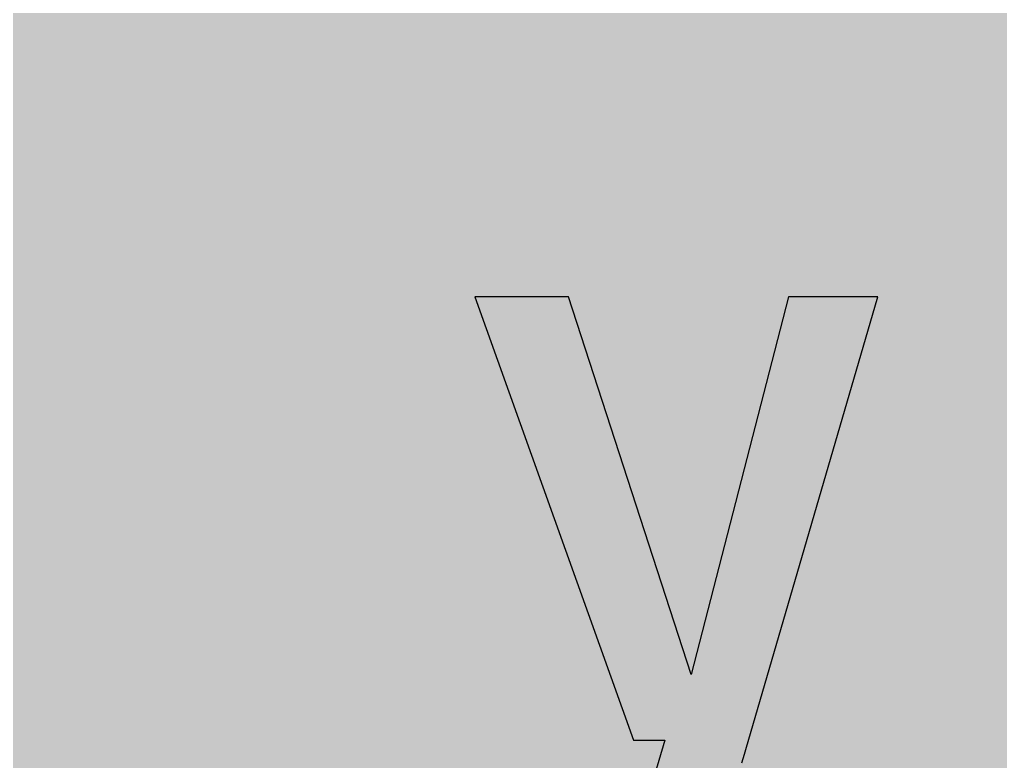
# Model space of a CAD drawing. Header units: millimetres. Extents: x 0 to 212, y 0 to 116.
# Drawn here: x 122.42 to 167.07, y 24.48 to 58.26 of the extents above; entities that cross this region are included whole.
import ezdxf

# ---------------------------------------------------------------- set-up
doc = ezdxf.new("R2010")
doc.units = ezdxf.units.MM

msp = doc.modelspace()

# ---------------------------------------------------------------- hatches: boundary and pattern name
for color, points in [(254, [(14.1633, 0.0536), (13.9878, 0.0533), (13.8125, 0.0559), (13.6373, 0.061), (13.462, 0.0686), (13.2893, 0.0787), (13.114, 0.0914), (12.9413, 0.1041), (12.7686, 0.1219), (12.5959, 0.1397), (12.4231, 0.16), (12.2504, 0.1829), (12.0777, 0.2057), (11.9075, 0.2337), (11.7373, 0.2616), (11.5672, 0.2921), (11.397, 0.3251), (11.2268, 0.3607), (11.0592, 0.3988), (10.8915, 0.4369), (10.7239, 0.4775), (10.5562, 0.5207), (10.3886, 0.5664), (10.2235, 0.6121), (10.0584, 0.6629), (9.8933, 0.7137), (9.7307, 0.7671), (9.5682, 0.8204), (9.4056, 0.8788), (9.2431, 0.9373), (9.083, 0.9982), (8.923, 1.0617), (8.763, 1.1252), (8.6055, 1.1938), (8.4455, 1.2624), (8.2906, 1.331), (8.1331, 1.4046), (7.9781, 1.4783), (7.8232, 1.5545), (7.6708, 1.6332), (7.5184, 1.7145), (7.366, 1.7958), (7.2161, 1.8796), (7.0663, 1.966), (6.919, 2.0523), (6.7716, 2.1438), (6.6243, 2.2352), (6.4795, 2.3266), (6.3348, 2.4232), (6.19, 2.5197), (6.0477, 2.6187), (5.908, 2.7178), (5.7683, 2.8194), (5.6286, 2.9235), (5.4915, 3.0302), (5.3543, 3.1369), (5.2197, 3.2461), (5.0851, 3.3579), (4.953, 3.4722), (4.8209, 3.5865), (4.6914, 3.7033), (4.5644, 3.8202), (4.4348, 3.9395), (4.3104, 4.0615), (4.1859, 4.1859), (4.0615, 4.3104), (3.9395, 4.4348), (3.8202, 4.5618), (3.7033, 4.6914), (3.5865, 4.8209), (3.4722, 4.953), (3.3579, 5.0851), (3.2487, 5.2197), (3.1369, 5.3543), (3.0302, 5.4915), (2.9235, 5.6286), (2.8194, 5.7683), (2.7178, 5.908), (2.6187, 6.0477), (2.5197, 6.19), (2.4232, 6.3348), (2.3266, 6.477), (2.2352, 6.6243), (2.1438, 6.7691), (2.0523, 6.919), (1.966, 7.0663), (1.8796, 7.2161), (1.7958, 7.366), (1.7145, 7.5184), (1.6332, 7.6708), (1.5545, 7.8232), (1.4783, 7.9781), (1.4046, 8.1331), (1.331, 8.2906), (1.2598, 8.4455), (1.1913, 8.603), (1.1252, 8.763), (1.0592, 8.923), (0.9982, 9.083), (0.9373, 9.2431), (0.8763, 9.4056), (0.8204, 9.5682), (0.7645, 9.7307), (0.7112, 9.8933), (0.6604, 10.0584), (0.6121, 10.2235), (0.5639, 10.3911), (0.5207, 10.5562), (0.4775, 10.7239), (0.4343, 10.8915), (0.3962, 11.0592), (0.3607, 11.2268), (0.3251, 11.397), (0.2921, 11.5672), (0.2616, 11.7373), (0.2311, 11.9075), (0.2057, 12.0802), (0.1803, 12.2504), (0.1575, 12.4231), (0.1372, 12.5959), (0.1194, 12.7686), (0.1041, 12.9413), (0.0889, 13.1166), (0.0787, 13.2893), (0.0686, 13.4645), (0.061, 13.6373), (0.0559, 13.8125), (0.0508, 13.9878), (0.0508, 14.163), (0.0522, 102.3592), (0.0508, 102.5322), (0.0559, 102.7074), (0.061, 102.8827), (0.0686, 103.058), (0.0787, 103.2307), (0.0889, 103.4059), (0.1041, 103.5787), (0.1194, 103.7514), (0.1372, 103.9241), (0.1575, 104.0968), (0.1803, 104.2695), (0.2057, 104.4423), (0.2311, 104.6124), (0.2616, 104.7826), (0.2921, 104.9528), (0.3251, 105.123), (0.3607, 105.2932), (0.3962, 105.4608), (0.4343, 105.6284), (0.4775, 105.7961), (0.5207, 105.9637), (0.5639, 106.1314), (0.6121, 106.2965), (0.6604, 106.4616), (0.7112, 106.6267), (0.7645, 106.7892), (0.8204, 106.9518), (0.8763, 107.1143), (0.9373, 107.2769), (0.9982, 107.4369), (1.0592, 107.5969), (1.1252, 107.757), (1.1913, 107.9144), (1.2598, 108.0745), (1.331, 108.2294), (1.4046, 108.3869), (1.4783, 108.5418), (1.5545, 108.6968), (1.6332, 108.8492), (1.7145, 109.0016), (1.7958, 109.154), (1.8796, 109.3038), (1.966, 109.4537), (2.0523, 109.601), (2.1438, 109.7483), (2.2352, 109.8956), (2.3266, 110.0404), (2.4232, 110.1852), (2.5197, 110.33), (2.6187, 110.4722), (2.7178, 110.6119), (2.8194, 110.7516), (2.9235, 110.8913), (3.0302, 111.0285), (3.1369, 111.1656), (3.2487, 111.3003), (3.3579, 111.4349), (3.4722, 111.567), (3.5865, 111.699), (3.7033, 111.8286), (3.8202, 111.9556), (3.9395, 112.0851), (4.0615, 112.2096), (4.1859, 112.334), (4.3104, 112.4585), (4.4348, 112.5804), (4.5644, 112.6998), (4.6914, 112.8166), (4.8209, 112.9335), (4.953, 113.0478), (5.0851, 113.1621), (5.2197, 113.2713), (5.3543, 113.3831), (5.4915, 113.4897), (5.6286, 113.5964), (5.7683, 113.7006), (5.908, 113.8022), (6.0477, 113.9012), (6.19, 114.0003), (6.3348, 114.0968), (6.4795, 114.1933), (6.6243, 114.2848), (6.7716, 114.3762), (6.919, 114.4676), (7.0663, 114.554), (7.2161, 114.6404), (7.366, 114.7242), (7.5184, 114.8055), (7.6708, 114.8867), (7.8232, 114.9655), (7.9781, 115.0417), (8.1331, 115.1153), (8.2906, 115.189), (8.4455, 115.2601), (8.6055, 115.3287), (8.763, 115.3947), (8.923, 115.4608), (9.083, 115.5217), (9.2431, 115.5827), (9.4056, 115.6437), (9.5682, 115.6995), (9.7307, 115.7554), (9.8933, 115.8088), (10.0584, 115.8596), (10.2235, 115.9078), (10.3886, 115.9561), (10.5562, 115.9993), (10.7239, 116.0424), (10.8915, 116.0856), (11.0592, 116.1237), (11.2268, 116.1593), (11.397, 116.1948), (11.5672, 116.2279), (11.7373, 116.2583), (11.9075, 116.2888), (12.0777, 116.3142), (12.2504, 116.3396), (12.4231, 116.3625), (12.5959, 116.3828), (12.7686, 116.4006), (12.9413, 116.4158), (13.114, 116.4311), (13.2893, 116.4412), (13.462, 116.4514), (13.6373, 116.459), (13.8125, 116.4641), (13.9878, 116.4692), (14.163, 116.4692), (197.6078, 116.4703), (197.7822, 116.4692), (197.9574, 116.4641), (198.1327, 116.459), (198.3054, 116.4514), (198.4807, 116.4412), (198.6534, 116.4311), (198.8287, 116.4158), (199.0014, 116.4006), (199.1741, 116.3828), (199.3468, 116.3625), (199.5195, 116.3396), (199.6897, 116.3142), (199.8624, 116.2888), (200.0326, 116.2583), (200.2028, 116.2279), (200.373, 116.1948), (200.5432, 116.1593), (200.7108, 116.1237), (200.8784, 116.0856), (201.0461, 116.0424), (201.2137, 115.9993), (201.3788, 115.9561), (201.5465, 115.9078), (201.7116, 115.8596), (201.8767, 115.8088), (202.0392, 115.7554), (202.2018, 115.6995), (202.3643, 115.6437), (202.5269, 115.5827), (202.6869, 115.5217), (202.8469, 115.4608), (203.007, 115.3947), (203.167, 115.3287), (203.3245, 115.2601), (203.4794, 115.189), (203.6369, 115.1153), (203.7918, 115.0417), (203.9468, 114.9655), (204.0992, 114.8867), (204.2516, 114.8055), (204.404, 114.7242), (204.5538, 114.6404), (204.7037, 114.554), (204.8535, 114.4676), (205.0009, 114.3762), (205.1456, 114.2848), (205.293, 114.1933), (205.4352, 114.0968), (205.58, 114.0003), (205.7222, 113.9012), (205.8619, 113.8022), (206.0016, 113.7006), (206.1413, 113.5964), (206.2785, 113.4897), (206.4156, 113.3831), (206.5503, 113.2713), (206.6849, 113.1621), (206.817, 113.0478), (206.949, 112.9335), (207.0786, 112.8166), (207.2081, 112.6998), (207.3351, 112.5804), (207.4596, 112.4585), (207.584, 112.334), (207.7085, 112.2096), (207.8304, 112.0851), (207.9498, 111.9556), (208.0666, 111.8286), (208.1835, 111.699), (208.2978, 111.567), (208.4121, 111.4349), (208.5238, 111.3003), (208.6331, 111.1656), (208.7397, 111.0285), (208.8464, 110.8913), (208.9506, 110.7516), (209.0522, 110.6119), (209.1512, 110.4722), (209.2503, 110.33), (209.3468, 110.1852), (209.4433, 110.0404), (209.5348, 109.8956), (209.6262, 109.7483), (209.7176, 109.601), (209.804, 109.4537), (209.8904, 109.3038), (209.9742, 109.154), (210.0555, 109.0016), (210.1367, 108.8492), (210.2155, 108.6968), (210.2917, 108.5418), (210.3653, 108.3869), (210.439, 108.2294), (210.5076, 108.0745), (210.5762, 107.9144), (210.6447, 107.757), (210.7082, 107.5969), (210.7717, 107.4369), (210.8327, 107.2769), (210.8911, 107.1143), (210.9495, 106.9518), (211.0029, 106.7892), (211.0562, 106.6267), (211.107, 106.4616), (211.1578, 106.2965), (211.2035, 106.1314), (211.2493, 105.9637), (211.2924, 105.7961), (211.3331, 105.6284), (211.3712, 105.4608), (211.4093, 105.2932), (211.4448, 105.123), (211.4779, 104.9528), (211.5083, 104.7826), (211.5363, 104.6124), (211.5642, 104.4423), (211.5871, 104.2695), (211.6099, 104.0968), (211.6303, 103.9241), (211.648, 103.7514), (211.6658, 103.5787), (211.6785, 103.4059), (211.6912, 103.2307), (211.7014, 103.058), (211.709, 102.8827), (211.7141, 102.7074), (211.7166, 102.5322), (211.7166, 102.3569), (211.7189, 14.1647), (211.7166, 13.9878), (211.7141, 13.8125), (211.709, 13.6373), (211.7014, 13.4645), (211.6912, 13.2893), (211.6785, 13.1166), (211.6658, 12.9413), (211.648, 12.7686), (211.6303, 12.5959), (211.6099, 12.4231), (211.5871, 12.2504), (211.5642, 12.0802), (211.5363, 11.9075), (211.5083, 11.7373), (211.4779, 11.5672), (211.4448, 11.397), (211.4093, 11.2268), (211.3712, 11.0592), (211.3331, 10.8915), (211.2924, 10.7239), (211.2493, 10.5562), (211.2035, 10.3911), (211.1578, 10.2235), (211.107, 10.0584), (211.0562, 9.8933), (211.0029, 9.7307), (210.9495, 9.5682), (210.8911, 9.4056), (210.8327, 9.2431), (210.7717, 9.083), (210.7082, 8.923), (210.6447, 8.763), (210.5762, 8.603), (210.5076, 8.4455), (210.439, 8.2906), (210.3653, 8.1331), (210.2917, 7.9781), (210.2155, 7.8232), (210.1367, 7.6708), (210.0555, 7.5184), (209.9742, 7.366), (209.8904, 7.2161), (209.804, 7.0663), (209.7176, 6.919), (209.6262, 6.7691), (209.5348, 6.6243), (209.4433, 6.477), (209.3468, 6.3348), (209.2503, 6.19), (209.1512, 6.0477), (209.0522, 5.908), (208.9506, 5.7683), (208.8464, 5.6286), (208.7397, 5.4915), (208.6331, 5.3543), (208.5238, 5.2197), (208.4121, 5.0851), (208.2978, 4.953), (208.1835, 4.8209), (208.0666, 4.6914), (207.9498, 4.5618), (207.8304, 4.4348), (207.7085, 4.3104), (207.584, 4.1859), (207.4596, 4.0615), (207.3351, 3.9395), (207.2081, 3.8202), (207.0786, 3.7033), (206.949, 3.5865), (206.817, 3.4722), (206.6849, 3.3579), (206.5503, 3.2461), (206.4156, 3.1369), (206.2785, 3.0302), (206.1413, 2.9235), (206.0016, 2.8194), (205.8619, 2.7178), (205.7222, 2.6187), (205.58, 2.5197), (205.4352, 2.4232), (205.293, 2.3266), (205.1456, 2.2352), (205.0009, 2.1438), (204.8535, 2.0523), (204.7037, 1.966), (204.5538, 1.8796), (204.404, 1.7958), (204.2516, 1.7145), (204.0992, 1.6332), (203.9468, 1.5545), (203.7918, 1.4783), (203.6369, 1.4046), (203.4794, 1.331), (203.3245, 1.2624), (203.167, 1.1938), (203.007, 1.1252), (202.8469, 1.0617), (202.6869, 0.9982), (202.5269, 0.9373), (202.3643, 0.8788), (202.2018, 0.8204), (202.0392, 0.7671), (201.8767, 0.7137), (201.7116, 0.6629), (201.5465, 0.6121), (201.3788, 0.5664), (201.2137, 0.5207), (201.0461, 0.4775), (200.8784, 0.4369), (200.7108, 0.3988), (200.5432, 0.3607), (200.373, 0.3251), (200.2028, 0.2921), (200.0326, 0.2616), (199.8624, 0.2337), (199.6897, 0.2057), (199.5195, 0.1829), (199.3468, 0.16), (199.1741, 0.1397), (199.0014, 0.1219), (198.8287, 0.1041), (198.6534, 0.0914), (198.4807, 0.0787), (198.3054, 0.0686), (198.1327, 0.061), (197.9574, 0.0559), (197.7822, 0.0533), (197.6069, 0.0533)]), (59, [(149.3492, 18.2739), (149.5196, 18.2753), (149.6898, 18.2804), (149.8549, 18.288), (150.0175, 18.2982), (150.175, 18.3134), (150.3299, 18.3337), (150.4798, 18.354), (150.6271, 18.3794), (150.7719, 18.4074), (150.9141, 18.4404), (151.0513, 18.476), (151.1859, 18.5141), (151.318, 18.5547), (151.4475, 18.6004), (151.5745, 18.6487), (151.6964, 18.6995), (151.8183, 18.7554), (151.9352, 18.8138), (152.0495, 18.8747), (152.1612, 18.9408), (152.273, 19.0094), (152.3797, 19.0805), (152.4838, 19.1541), (152.588, 19.2329), (152.687, 19.3142), (152.7861, 19.398), (152.8801, 19.4869), (152.974, 19.5783), (153.0655, 19.6723), (153.1569, 19.7714), (153.2433, 19.8704), (153.3296, 19.9746), (153.4135, 20.0838), (153.4973, 20.193), (153.5786, 20.3073), (153.6573, 20.4267), (153.7335, 20.5461), (153.8097, 20.6705), (153.8859, 20.7975), (153.9596, 20.9271), (154.0307, 21.0617), (154.1018, 21.1988), (154.1704, 21.3385), (154.239, 21.4808), (154.3075, 21.6281), (154.3736, 21.778), (154.4396, 21.9304), (154.5057, 22.0878), (154.5692, 22.2479), (154.6327, 22.4104), (154.6936, 22.5755), (154.7571, 22.7457), (154.8181, 22.9184), (154.879, 23.0937), (154.94, 23.2715), (155.001, 23.4544), (155.0594, 23.6398), (155.1203, 23.8277), (155.1788, 24.0182), (155.2397, 24.2138), (155.2981, 24.4119), (155.3591, 24.6126), (155.4175, 24.8183), (155.4785, 25.0241), (161.495, 45.6322), (157.42, 45.6322), (152.9966, 28.4409), (147.4089, 45.6322), (143.1396, 45.6322), (150.3578, 25.4536), (151.7936, 25.4536), (151.3279, 23.8619), (151.3053, 23.7871), (151.2824, 23.7134), (151.2595, 23.6423), (151.2392, 23.5712), (151.2164, 23.5026), (151.1935, 23.4366), (151.1706, 23.368), (151.1452, 23.3045), (151.1224, 23.2385), (151.0995, 23.1775), (151.0741, 23.114), (151.0487, 23.0556), (151.0259, 22.9946), (151.0005, 22.9387), (150.9725, 22.8803), (150.9471, 22.8244), (150.9192, 22.7711), (150.8938, 22.7178), (150.8658, 22.667), (150.8354, 22.6162), (150.8074, 22.5654), (150.7769, 22.5171), (150.749, 22.4714), (150.716, 22.4257), (150.6855, 22.3799), (150.6525, 22.3368), (150.6195, 22.2936), (150.5864, 22.2529), (150.5509, 22.2123), (150.5179, 22.1742), (150.4798, 22.1361), (150.4442, 22.1005), (150.4061, 22.065), (150.368, 22.0294), (150.3274, 21.9964), (150.2867, 21.9659), (150.2461, 21.9354), (150.2029, 21.905), (150.1597, 21.877), (150.1165, 21.8491), (150.0708, 21.8237), (150.0251, 21.7983), (149.9768, 21.7754), (149.9286, 21.7526), (149.8778, 21.7297), (149.827, 21.7094), (149.7762, 21.6916), (149.7228, 21.6738), (149.667, 21.656), (149.6111, 21.6408), (149.5552, 21.6256), (149.4968, 21.6103), (149.4358, 21.5976), (149.3749, 21.5875), (149.3139, 21.5773), (149.2504, 21.5671), (149.1844, 21.5595), (149.1183, 21.5519), (149.0497, 21.5468), (148.9812, 21.5417), (148.91, 21.5367), (148.8364, 21.5341), (148.7627, 21.5341), (148.6865, 21.5341), (148.6687, 21.5341), (148.651, 21.5341), (148.6306, 21.5341), (148.6103, 21.5341), (148.5925, 21.5341), (148.5722, 21.5341), (148.5494, 21.5341), (148.529, 21.5341), (148.5062, 21.5367), (148.4859, 21.5367), (148.463, 21.5367), (148.4401, 21.5392), (148.4173, 21.5392), (148.3919, 21.5417), (148.369, 21.5417), (148.3436, 21.5443), (148.3182, 21.5468), (148.2928, 21.5468), (148.2674, 21.5494), (148.242, 21.5519), (148.2141, 21.5544), (148.1887, 21.557), (148.1607, 21.5595), (148.1328, 21.5621), (148.1023, 21.5646), (148.0744, 21.5671), (148.0439, 21.5722), (148.016, 21.5748), (147.9855, 21.5773), (147.955, 21.5824), (147.922, 21.5875), (147.8915, 21.59), (147.8585, 21.5951), (147.828, 21.6002), (147.795, 21.6052), (147.7594, 21.6103), (147.7264, 21.6179), (147.6934, 21.623), (147.6578, 21.6281), (147.6223, 21.6357), (147.5867, 21.6408), (147.5511, 21.6484), (147.513, 21.656), (147.4749, 21.6637), (147.4394, 21.6713), (147.4013, 21.6789), (147.3606, 21.6865), (147.3225, 21.6967), (147.2819, 21.7043), (147.2438, 21.7145), (147.2032, 21.7246), (147.1625, 21.7348), (147.1193, 21.7449), (147.0787, 21.7551), (147.0355, 21.7653), (146.9923, 21.778), (146.9492, 21.7881), (146.906, 21.8008), (146.8603, 21.8135), (146.8145, 21.8262), (146.7688, 21.8389), (146.7231, 21.8542), (146.6774, 21.8669), (146.6291, 21.8821), (145.9727, 18.9339), (146.0195, 18.9128), (146.0703, 18.8925), (146.1211, 18.8747), (146.1694, 18.8544), (146.2202, 18.8366), (146.271, 18.8189), (146.3218, 18.7985), (146.3751, 18.7808), (146.4259, 18.763), (146.4767, 18.7477), (146.5301, 18.73), (146.5809, 18.7122), (146.6342, 18.6969), (146.6875, 18.6817), (146.7409, 18.6639), (146.7942, 18.6487), (146.8476, 18.6334), (146.9009, 18.6182), (146.9542, 18.6055), (147.0076, 18.5903), (147.0609, 18.575), (147.1143, 18.5623), (147.1701, 18.5496), (147.2235, 18.5369), (147.2768, 18.5242), (147.3327, 18.5115), (147.386, 18.4988), (147.4419, 18.4861), (147.4953, 18.476), (147.5511, 18.4633), (147.6045, 18.4531), (147.6604, 18.4429), (147.7137, 18.4328), (147.767, 18.4226), (147.8229, 18.4125), (147.8763, 18.4023), (147.9321, 18.3947), (147.9855, 18.3845), (148.0414, 18.3769), (148.0947, 18.3693), (148.148, 18.3617), (148.2039, 18.354), (148.2573, 18.3464), (148.3106, 18.3388), (148.3639, 18.3337), (148.4173, 18.3261), (148.4706, 18.321), (148.524, 18.3159), (148.5773, 18.3109), (148.6306, 18.3058), (148.684, 18.3007), (148.7373, 18.2982), (148.7881, 18.2931), (148.8415, 18.2905), (148.8923, 18.2855), (148.9456, 18.2829), (148.9964, 18.2804), (149.0472, 18.2778), (149.098, 18.2778), (149.1488, 18.2753), (149.1996, 18.2753), (149.2479, 18.2728), (149.2987, 18.2728), (149.3469, 18.2728)])]:
    msp.add_hatch(color=color).paths.add_polyline_path(points)
h = msp.add_hatch(color=59)
h.paths.add_polyline_path([(127.3457, 25.4536), (127.6174, 26.695), (127.6655, 26.6471), (127.7163, 26.6014), (127.7645, 26.5532), (127.8153, 26.51), (127.8661, 26.4643), (127.9169, 26.4211), (127.9703, 26.3779), (128.0211, 26.3347), (128.0744, 26.2915), (128.1278, 26.2509), (128.1811, 26.2077), (128.2344, 26.1671), (128.2903, 26.129), (128.3437, 26.0883), (128.3995, 26.0502), (128.4554, 26.0121), (128.5113, 25.9766), (128.5697, 25.9385), (128.6256, 25.9029), (128.684, 25.8674), (128.7424, 25.8343), (128.8009, 25.7988), (128.8593, 25.7658), (128.9202, 25.7353), (128.9787, 25.7023), (129.0396, 25.6718), (129.1006, 25.6413), (129.1641, 25.6108), (129.225, 25.5829), (129.2885, 25.5549), (129.352, 25.527), (129.4155, 25.4991), (129.479, 25.4737), (129.5451, 25.4483), (129.6111, 25.4254), (129.6772, 25.4), (129.7432, 25.3771), (129.8092, 25.3543), (129.8778, 25.334), (129.9464, 25.3136), (130.015, 25.2933), (130.0836, 25.273), (130.1547, 25.2552), (130.2258, 25.2374), (130.2969, 25.2222), (130.368, 25.2044), (130.4417, 25.1917), (130.5128, 25.1765), (130.5865, 25.1638), (130.6627, 25.1511), (130.7363, 25.1384), (130.8125, 25.1282), (130.8887, 25.1181), (130.9649, 25.1079), (131.0411, 25.1003), (131.1199, 25.0927), (131.1986, 25.085), (131.2774, 25.08), (131.3586, 25.0749), (131.4399, 25.0698), (131.5212, 25.0673), (131.6025, 25.0647), (131.6838, 25.0647), (131.7676, 25.0647), (132.0292, 25.0673), (132.2883, 25.0749), (132.5423, 25.0876), (132.7912, 25.1079), (133.035, 25.1333), (133.2763, 25.1638), (133.5151, 25.1993), (133.7462, 25.24), (133.9774, 25.2857), (134.2009, 25.339), (134.4219, 25.3975), (134.6378, 25.461), (134.8511, 25.5295), (135.0594, 25.6032), (135.2626, 25.6845), (135.4633, 25.7683), (135.6589, 25.8597), (135.8519, 25.9563), (136.0399, 26.0579), (136.2227, 26.1671), (136.4031, 26.2788), (136.5783, 26.3982), (136.7511, 26.5227), (136.9187, 26.6522), (137.0813, 26.7868), (137.2387, 26.9265), (137.3937, 27.0739), (137.5461, 27.2263), (137.6934, 27.3812), (137.8356, 27.5438), (137.9728, 27.7139), (138.1074, 27.8867), (138.2395, 28.067), (138.364, 28.2499), (138.4859, 28.4404), (138.6053, 28.636), (138.717, 28.8392), (138.8288, 29.0449), (138.9329, 29.2583), (139.0345, 29.4742), (139.131, 29.6977), (139.225, 29.9263), (139.3139, 30.1625), (139.4003, 30.4013), (139.479, 30.6476), (139.5552, 30.8966), (139.6289, 31.1531), (139.6975, 31.4147), (139.761, 31.684), (139.8219, 31.9557), (139.8778, 32.2351), (139.9286, 32.5171), (139.9769, 32.8066), (140.02, 33.1038), (140.0607, 33.4035), (140.0962, 33.7083), (140.1267, 34.0208), (140.1521, 34.3383), (140.175, 34.6608), (140.1953, 34.9885), (140.208, 35.3212), (140.2207, 35.6616), (140.2258, 36.0045), (140.2283, 36.355), (140.2258, 36.7005), (140.2207, 37.0383), (140.2105, 37.3685), (140.1953, 37.6911), (140.1801, 38.006), (140.1572, 38.3159), (140.1318, 38.6156), (140.1039, 38.9103), (140.0708, 39.1973), (140.0353, 39.4767), (139.9946, 39.7485), (139.9515, 40.0126), (139.9032, 40.2717), (139.8524, 40.5257), (139.7991, 40.7695), (139.7406, 41.0083), (139.6797, 41.2394), (139.6162, 41.4655), (139.5476, 41.6865), (139.4765, 41.8973), (139.4003, 42.1056), (139.3241, 42.3037), (139.2428, 42.4993), (139.159, 42.6872), (139.0701, 42.8701), (138.9786, 43.0454), (138.8847, 43.2156), (138.7881, 43.3807), (138.6891, 43.5381), (138.5849, 43.6905), (138.4783, 43.8379), (138.369, 43.9801), (138.2573, 44.1173), (138.143, 44.2493), (138.0261, 44.3738), (137.9042, 44.4932), (137.7823, 44.61), (137.6553, 44.7192), (137.5258, 44.8259), (137.3962, 44.925), (137.2616, 45.0215), (137.1244, 45.1104), (136.9847, 45.1968), (136.8425, 45.278), (136.6977, 45.3542), (136.5504, 45.4254), (136.4005, 45.4939), (136.2507, 45.5549), (136.0957, 45.6133), (135.9383, 45.6692), (135.7808, 45.72), (135.6182, 45.7657), (135.4557, 45.8064), (135.288, 45.8445), (135.1204, 45.8775), (134.9502, 45.908), (134.7775, 45.9334), (134.6048, 45.9562), (134.427, 45.9765), (134.2492, 45.9918), (134.0688, 46.0019), (133.8859, 46.0121), (133.7005, 46.0172), (133.5151, 46.0172), (133.3906, 46.0172), (133.2687, 46.0146), (133.1493, 46.0096), (133.0325, 46.0045), (132.9157, 45.9969), (132.7988, 45.9892), (132.6845, 45.9791), (132.5728, 45.9664), (132.461, 45.9537), (132.3518, 45.9384), (132.2451, 45.9232), (132.1384, 45.9054), (132.0317, 45.8851), (131.9276, 45.8648), (131.826, 45.8419), (131.7244, 45.8191), (131.6253, 45.7937), (131.5263, 45.7683), (131.4298, 45.7403), (131.3332, 45.7124), (131.2393, 45.6819), (131.1478, 45.6514), (131.0564, 45.6184), (130.9649, 45.5854), (130.876, 45.5498), (130.7871, 45.5143), (130.7008, 45.4762), (130.617, 45.4381), (130.5331, 45.3974), (130.4493, 45.3568), (130.368, 45.3136), (130.2893, 45.2704), (130.2106, 45.2272), (130.1318, 45.1815), (130.0556, 45.1358), (129.9794, 45.0875), (129.9058, 45.0393), (129.8321, 44.991), (129.761, 44.9402), (129.6899, 44.8894), (129.6213, 44.8361), (129.5527, 44.7853), (129.4841, 44.7294), (129.4181, 44.6761), (129.3546, 44.6202), (129.2911, 44.5618), (129.2276, 44.5059), (129.1641, 44.4475), (129.1057, 44.389), (129.0447, 44.3281), (128.9863, 44.2671), (128.9279, 44.2062), (128.872, 44.1452), (128.8161, 44.0817), (128.7628, 44.0182), (128.7094, 43.9547), (128.6561, 43.8887), (128.6053, 43.8226), (128.5545, 43.7566), (128.5037, 43.6905), (128.4554, 43.6245), (128.4072, 43.5559), (128.3614, 43.4873), (128.3157, 43.4188), (128.3159, 52.6175), (124.3584, 52.6175), (124.3584, 25.4536)])
edge = h.paths.add_edge_path(flags=16)
edge.add_line((132.3125, 42.8773), (132.4458, 42.8752))
edge.add_line((132.4458, 42.8752), (132.5778, 42.8701))
edge.add_line((132.5778, 42.8701), (132.7074, 42.8625))
edge.add_line((132.7074, 42.8625), (132.8344, 42.8523))
edge.add_line((132.8344, 42.8523), (132.9588, 42.8396))
edge.add_line((132.9588, 42.8396), (133.0782, 42.8244))
edge.add_line((133.0782, 42.8244), (133.1976, 42.8066))
edge.add_line((133.1976, 42.8066), (133.3144, 42.7838))
edge.add_line((133.3144, 42.7838), (133.4262, 42.7609))
edge.add_line((133.4262, 42.7609), (133.538, 42.733))
edge.add_line((133.538, 42.733), (133.6446, 42.7025))
edge.add_line((133.6446, 42.7025), (133.7513, 42.6669))
edge.add_line((133.7513, 42.6669), (133.8529, 42.6314))
edge.add_line((133.8529, 42.6314), (133.952, 42.5907))
edge.add_line((133.952, 42.5907), (134.051, 42.5475))
edge.add_line((134.051, 42.5475), (134.145, 42.5018))
edge.add_line((134.145, 42.5018), (134.239, 42.451))
edge.add_line((134.239, 42.451), (134.3279, 42.3977))
edge.add_line((134.3279, 42.3977), (134.4168, 42.3418))
edge.add_line((134.4168, 42.3418), (134.5006, 42.2834))
edge.add_line((134.5006, 42.2834), (134.5844, 42.2199))
edge.add_line((134.5844, 42.2199), (134.6632, 42.1538))
edge.add_line((134.6632, 42.1538), (134.7419, 42.0827))
edge.add_line((134.7419, 42.0827), (134.8181, 42.0116))
edge.add_line((134.8181, 42.0116), (134.8918, 41.9329))
edge.add_line((134.8918, 41.9329), (134.9629, 41.8541))
edge.add_line((134.9629, 41.8541), (135.0315, 41.7703))
edge.add_line((135.0315, 41.7703), (135.0975, 41.6839))
edge.add_line((135.0975, 41.6839), (135.1636, 41.5925))
edge.add_line((135.1636, 41.5925), (135.2245, 41.4985))
edge.add_line((135.2245, 41.4985), (135.2855, 41.402))
edge.add_line((135.2855, 41.402), (135.3439, 41.3004))
edge.add_line((135.3439, 41.3004), (135.3998, 41.1937))
edge.add_line((135.3998, 41.1937), (135.4531, 41.0845))
edge.add_line((135.4531, 41.0845), (135.5039, 40.9727))
edge.add_line((135.5039, 40.9727), (135.5547, 40.8559))
edge.add_line((135.5547, 40.8559), (135.6004, 40.7365))
edge.add_line((135.6004, 40.7365), (135.6462, 40.6121))
edge.add_line((135.6462, 40.6121), (135.6893, 40.4851))
edge.add_line((135.6893, 40.4851), (135.7325, 40.353))
edge.add_line((135.7325, 40.353), (135.7706, 40.2184))
edge.add_line((135.7706, 40.2184), (135.8087, 40.0787))
edge.add_line((135.8087, 40.0787), (135.8443, 39.9364))
edge.add_line((135.8443, 39.9364), (135.8773, 39.7891))
edge.add_line((135.8773, 39.7891), (135.9103, 39.6367))
edge.add_line((135.9103, 39.6367), (135.9408, 39.4818))
edge.add_line((135.9408, 39.4818), (135.9687, 39.3217))
edge.add_line((135.9687, 39.3217), (135.9941, 39.1592))
edge.add_line((135.9941, 39.1592), (136.0195, 38.9915))
edge.add_line((136.0195, 38.9915), (136.0424, 38.8214))
edge.add_line((136.0424, 38.8214), (136.0627, 38.6436))
edge.add_line((136.0627, 38.6436), (136.083, 38.4658))
edge.add_line((136.083, 38.4658), (136.1008, 38.2803))
edge.add_line((136.1008, 38.2803), (136.1161, 38.0924))
edge.add_line((136.1161, 38.0924), (136.1313, 37.8993))
edge.add_line((136.1313, 37.8993), (136.144, 37.7012))
edge.add_line((136.144, 37.7012), (136.1567, 37.5006))
edge.add_line((136.1567, 37.5006), (136.1643, 37.2948))
edge.add_line((136.1643, 37.2948), (136.1745, 37.084))
edge.add_line((136.1745, 37.084), (136.1796, 36.8706))
edge.add_line((136.1796, 36.8706), (136.1846, 36.6522))
edge.add_line((136.1846, 36.6522), (136.1897, 36.4287))
edge.add_line((136.1897, 36.4287), (136.1923, 36.2001))
edge.add_line((136.1923, 36.2001), (136.1923, 35.9689))
edge.add_line((136.1923, 35.9689), (136.1897, 35.6972))
edge.add_line((136.1897, 35.6972), (136.1872, 35.4305))
edge.add_line((136.1872, 35.4305), (136.1821, 35.1688))
edge.add_line((136.1821, 35.1688), (136.1745, 34.9148))
edge.add_line((136.1745, 34.9148), (136.1669, 34.6659))
edge.add_line((136.1669, 34.6659), (136.1542, 34.4221))
edge.add_line((136.1542, 34.4221), (136.1415, 34.1859))
edge.add_line((136.1415, 34.1859), (136.1262, 33.9522))
edge.add_line((136.1262, 33.9522), (136.1084, 33.7261))
edge.add_line((136.1084, 33.7261), (136.0881, 33.5026))
edge.add_line((136.0881, 33.5026), (136.0678, 33.2867))
edge.add_line((136.0678, 33.2867), (136.0424, 33.0759))
edge.add_line((136.0424, 33.0759), (136.017, 32.8701))
edge.add_line((136.017, 32.8701), (135.9865, 32.6695))
edge.add_line((135.9865, 32.6695), (135.956, 32.4739))
edge.add_line((135.956, 32.4739), (135.923, 32.2834))
edge.add_line((135.923, 32.2834), (135.8875, 32.098))
edge.add_line((135.8875, 32.098), (135.8494, 31.9176))
edge.add_line((135.8494, 31.9176), (135.8087, 31.7424))
edge.add_line((135.8087, 31.7424), (135.7655, 31.5722))
edge.add_line((135.7655, 31.5722), (135.7224, 31.4071))
edge.add_line((135.7224, 31.4071), (135.6741, 31.2445))
edge.add_line((135.6741, 31.2445), (135.6233, 31.0896))
edge.add_line((135.6233, 31.0896), (135.5725, 30.9372))
edge.add_line((135.5725, 30.9372), (135.5166, 30.7899))
edge.add_line((135.5166, 30.7899), (135.4607, 30.6476))
edge.add_line((135.4607, 30.6476), (135.3998, 30.5105))
edge.add_line((135.3998, 30.5105), (135.3363, 30.3784))
edge.add_line((135.3363, 30.3784), (135.2728, 30.2489))
edge.add_line((135.2728, 30.2489), (135.2042, 30.1244))
edge.add_line((135.2042, 30.1244), (135.1356, 30.005))
edge.add_line((135.1356, 30.005), (135.062, 29.8907))
edge.add_line((135.062, 29.8907), (134.9858, 29.779))
edge.add_line((134.9858, 29.779), (134.9096, 29.6723))
edge.add_line((134.9096, 29.6723), (134.8283, 29.5707))
edge.add_line((134.8283, 29.5707), (134.7445, 29.4716))
edge.add_line((134.7445, 29.4716), (134.6581, 29.3776))
edge.add_line((134.6581, 29.3776), (134.5692, 29.2862))
edge.add_line((134.5692, 29.2862), (134.4778, 29.1998))
edge.add_line((134.4778, 29.1998), (134.3838, 29.1186))
edge.add_line((134.3838, 29.1186), (134.2847, 29.0398))
edge.add_line((134.2847, 29.0398), (134.1857, 28.9636))
edge.add_line((134.1857, 28.9636), (134.0815, 28.8925))
edge.add_line((134.0815, 28.8925), (133.9774, 28.8265))
edge.add_line((133.9774, 28.8265), (133.8682, 28.763))
edge.add_line((133.8682, 28.763), (133.7564, 28.7045))
edge.add_line((133.7564, 28.7045), (133.6421, 28.6487))
edge.add_line((133.6421, 28.6487), (133.5227, 28.5953))
edge.add_line((133.5227, 28.5953), (133.4033, 28.5471))
edge.add_line((133.4033, 28.5471), (133.2789, 28.5013))
edge.add_line((133.2789, 28.5013), (133.1544, 28.4607))
edge.add_line((133.1544, 28.4607), (133.0249, 28.4201))
edge.add_line((133.0249, 28.4201), (132.8903, 28.387))
edge.add_line((132.8903, 28.387), (132.7556, 28.354))
edge.add_line((132.7556, 28.354), (132.6159, 28.3261))
edge.add_line((132.6159, 28.3261), (132.4737, 28.3007))
edge.add_line((132.4737, 28.3007), (132.3289, 28.2778))
edge.add_line((132.3289, 28.2778), (132.1816, 28.2575))
edge.add_line((132.1816, 28.2575), (132.0292, 28.2423))
edge.add_line((132.0292, 28.2423), (131.8768, 28.2296))
edge.add_line((131.8768, 28.2296), (131.7168, 28.2194))
edge.add_line((131.7168, 28.2194), (131.5568, 28.2118))
edge.add_line((131.5568, 28.2118), (131.3917, 28.2092))
edge.add_line((131.3917, 28.2092), (131.224, 28.2067))
edge.add_line((131.224, 28.2067), (131.1707, 28.2067))
edge.add_line((131.1707, 28.2067), (131.1173, 28.2067))
edge.add_line((131.1173, 28.2067), (131.0615, 28.2092))
edge.add_line((131.0615, 28.2092), (131.0081, 28.2092))
edge.add_line((131.0081, 28.2092), (130.9548, 28.2118))
edge.add_line((130.9548, 28.2118), (130.9014, 28.2143))
edge.add_line((130.9014, 28.2143), (130.8506, 28.2169))
edge.add_line((130.8506, 28.2169), (130.7973, 28.2219))
edge.add_line((130.7973, 28.2219), (130.7465, 28.2245))
edge.add_line((130.7465, 28.2245), (130.6932, 28.2296))
edge.add_line((130.6932, 28.2296), (130.6424, 28.2346))
edge.add_line((130.6424, 28.2346), (130.5916, 28.2397))
edge.add_line((130.5916, 28.2397), (130.5408, 28.2448))
edge.add_line((130.5408, 28.2448), (130.49, 28.2499))
edge.add_line((130.49, 28.2499), (130.4392, 28.2575))
edge.add_line((130.4392, 28.2575), (130.3884, 28.2626))
edge.add_line((130.3884, 28.2626), (130.3376, 28.2702))
edge.add_line((130.3376, 28.2702), (130.2893, 28.2778))
edge.add_line((130.2893, 28.2778), (130.2385, 28.288))
edge.add_line((130.2385, 28.288), (130.1902, 28.2956))
edge.add_line((130.1902, 28.2956), (130.142, 28.3032))
edge.add_line((130.142, 28.3032), (130.0937, 28.3134))
edge.add_line((130.0937, 28.3134), (130.0455, 28.3235))
edge.add_line((130.0455, 28.3235), (129.9972, 28.3337))
edge.add_line((129.9972, 28.3337), (129.9489, 28.3439))
edge.add_line((129.9489, 28.3439), (129.9032, 28.354))
edge.add_line((129.9032, 28.354), (129.855, 28.3667))
edge.add_line((129.855, 28.3667), (129.8092, 28.3794))
edge.add_line((129.8092, 28.3794), (129.761, 28.3896))
edge.add_line((129.761, 28.3896), (129.7153, 28.4023))
edge.add_line((129.7153, 28.4023), (129.6695, 28.4175))
edge.add_line((129.6695, 28.4175), (129.6238, 28.4302))
edge.add_line((129.6238, 28.4302), (129.5781, 28.4429))
edge.add_line((129.5781, 28.4429), (129.5349, 28.4582))
edge.add_line((129.5349, 28.4582), (129.4892, 28.4734))
edge.add_line((129.4892, 28.4734), (129.4435, 28.4886))
edge.add_line((129.4435, 28.4886), (129.4003, 28.5039))
edge.add_line((129.4003, 28.5039), (129.3571, 28.5191))
edge.add_line((129.3571, 28.5191), (129.3139, 28.5344))
edge.add_line((129.3139, 28.5344), (129.2708, 28.5521))
edge.add_line((129.2708, 28.5521), (129.2276, 28.5674))
edge.add_line((129.2276, 28.5674), (129.1844, 28.5852))
edge.add_line((129.1844, 28.5852), (129.1412, 28.6029))
edge.add_line((129.1412, 28.6029), (129.098, 28.6207))
edge.add_line((129.098, 28.6207), (129.0574, 28.641))
edge.add_line((129.0574, 28.641), (129.0142, 28.6588))
edge.add_line((129.0142, 28.6588), (128.9736, 28.6791))
edge.add_line((128.9736, 28.6791), (128.9329, 28.6969))
edge.add_line((128.9329, 28.6969), (128.8923, 28.7172))
edge.add_line((128.8923, 28.7172), (128.8517, 28.7376))
edge.add_line((128.8517, 28.7376), (128.811, 28.7579))
edge.add_line((128.811, 28.7579), (128.7704, 28.7807))
edge.add_line((128.7704, 28.7807), (128.7323, 28.8011))
edge.add_line((128.7323, 28.8011), (128.6916, 28.8239))
edge.add_line((128.6916, 28.8239), (128.6535, 28.8442))
edge.add_line((128.6535, 28.8442), (128.6154, 28.8671))
edge.add_line((128.6154, 28.8671), (128.5773, 28.89))
edge.add_line((128.5773, 28.89), (128.5392, 28.9128))
edge.add_line((128.5392, 28.9128), (128.5011, 28.9357))
edge.add_line((128.5011, 28.9357), (128.463, 28.9611))
edge.add_line((128.463, 28.9611), (128.4249, 28.9839))
edge.add_line((128.4249, 28.9839), (128.3868, 29.0093))
edge.add_line((128.3868, 29.0093), (128.3513, 29.0347))
edge.add_line((128.3513, 29.0347), (128.3157, 29.0601))
edge.add_line((128.3157, 29.0601), (128.3159, 38.9968))
edge.add_line((128.3159, 38.9968), (128.3157, 39.0754))
edge.add_line((128.3157, 39.0754), (128.3183, 39.1566))
edge.add_line((128.3183, 39.1566), (128.3233, 39.2379))
edge.add_line((128.3233, 39.2379), (128.3284, 39.3192))
edge.add_line((128.3284, 39.3192), (128.336, 39.403))
edge.add_line((128.336, 39.403), (128.3462, 39.4843))
edge.add_line((128.3462, 39.4843), (128.3589, 39.5681))
edge.add_line((128.3589, 39.5681), (128.3716, 39.6519))
edge.add_line((128.3716, 39.6519), (128.3868, 39.7358))
edge.add_line((128.3868, 39.7358), (128.4046, 39.8196))
edge.add_line((128.4046, 39.8196), (128.4224, 39.9034))
edge.add_line((128.4224, 39.9034), (128.4453, 39.9872))
edge.add_line((128.4453, 39.9872), (128.4656, 40.071))
edge.add_line((128.4656, 40.071), (128.491, 40.1549))
edge.add_line((128.491, 40.1549), (128.5189, 40.2387))
edge.add_line((128.5189, 40.2387), (128.5469, 40.3225))
edge.add_line((128.5469, 40.3225), (128.5773, 40.4038))
edge.add_line((128.5773, 40.4038), (128.6078, 40.4876))
edge.add_line((128.6078, 40.4876), (128.6434, 40.5689))
edge.add_line((128.6434, 40.5689), (128.6789, 40.6527))
edge.add_line((128.6789, 40.6527), (128.717, 40.734))
edge.add_line((128.717, 40.734), (128.7577, 40.8127))
edge.add_line((128.7577, 40.8127), (128.7983, 40.894))
edge.add_line((128.7983, 40.894), (128.8415, 40.9727))
edge.add_line((128.8415, 40.9727), (128.8872, 41.0515))
edge.add_line((128.8872, 41.0515), (128.9355, 41.1302))
edge.add_line((128.9355, 41.1302), (128.9863, 41.2064))
edge.add_line((128.9863, 41.2064), (129.0371, 41.2826))
edge.add_line((129.0371, 41.2826), (129.093, 41.3563))
edge.add_line((129.093, 41.3563), (129.1488, 41.4299))
edge.add_line((129.1488, 41.4299), (129.2047, 41.5036))
edge.add_line((129.2047, 41.5036), (129.2657, 41.5747))
edge.add_line((129.2657, 41.5747), (129.3266, 41.6458))
edge.add_line((129.3266, 41.6458), (129.3901, 41.7144))
edge.add_line((129.3901, 41.7144), (129.4587, 41.783))
edge.add_line((129.4587, 41.783), (129.5248, 41.849))
edge.add_line((129.5248, 41.849), (129.5959, 41.9125))
edge.add_line((129.5959, 41.9125), (129.667, 41.976))
edge.add_line((129.667, 41.976), (129.7432, 42.037))
edge.add_line((129.7432, 42.037), (129.8194, 42.098))
edge.add_line((129.8194, 42.098), (129.8981, 42.1564))
edge.add_line((129.8981, 42.1564), (129.9794, 42.2123))
edge.add_line((129.9794, 42.2123), (130.0607, 42.2681))
edge.add_line((130.0607, 42.2681), (130.1471, 42.3189))
edge.add_line((130.1471, 42.3189), (130.2334, 42.3697))
edge.add_line((130.2334, 42.3697), (130.3223, 42.418))
edge.add_line((130.3223, 42.418), (130.4138, 42.4663))
edge.add_line((130.4138, 42.4663), (130.5077, 42.5094))
edge.add_line((130.5077, 42.5094), (130.6043, 42.5526))
edge.add_line((130.6043, 42.5526), (130.7033, 42.5907))
edge.add_line((130.7033, 42.5907), (130.8024, 42.6288))
edge.add_line((130.8024, 42.6288), (130.904, 42.6644))
edge.add_line((130.904, 42.6644), (131.0107, 42.6974))
edge.add_line((131.0107, 42.6974), (131.1173, 42.7279))
edge.add_line((131.1173, 42.7279), (131.2266, 42.7533))
edge.add_line((131.2266, 42.7533), (131.3383, 42.7787))
edge.add_line((131.3383, 42.7787), (131.4501, 42.8015))
edge.add_line((131.4501, 42.8015), (131.5669, 42.8219))
edge.add_line((131.5669, 42.8219), (131.6863, 42.8371))
edge.add_line((131.6863, 42.8371), (131.8057, 42.8523))
edge.add_line((131.8057, 42.8523), (131.9276, 42.8625))
edge.add_line((131.9276, 42.8625), (132.0546, 42.8701))
edge.add_line((132.0546, 42.8701), (132.1816, 42.8752))
edge.add_line((132.1816, 42.8752), (132.3111, 42.8752))

# ---------------------------------------------------------------- linework, layer by layer
at = {"color": 59}
msp.add_lwpolyline([(155.2981, 24.4119), (155.3591, 24.6126), (155.4175, 24.8183), (155.4785, 25.0241), (161.495, 45.6322), (157.42, 45.6322), (152.9966, 28.4409), (147.4089, 45.6322), (143.1396, 45.6322), (150.3578, 25.4536), (151.7936, 25.4536), (151.3279, 23.8619)], dxfattribs=at)

doc.saveas('drawing.dxf')
